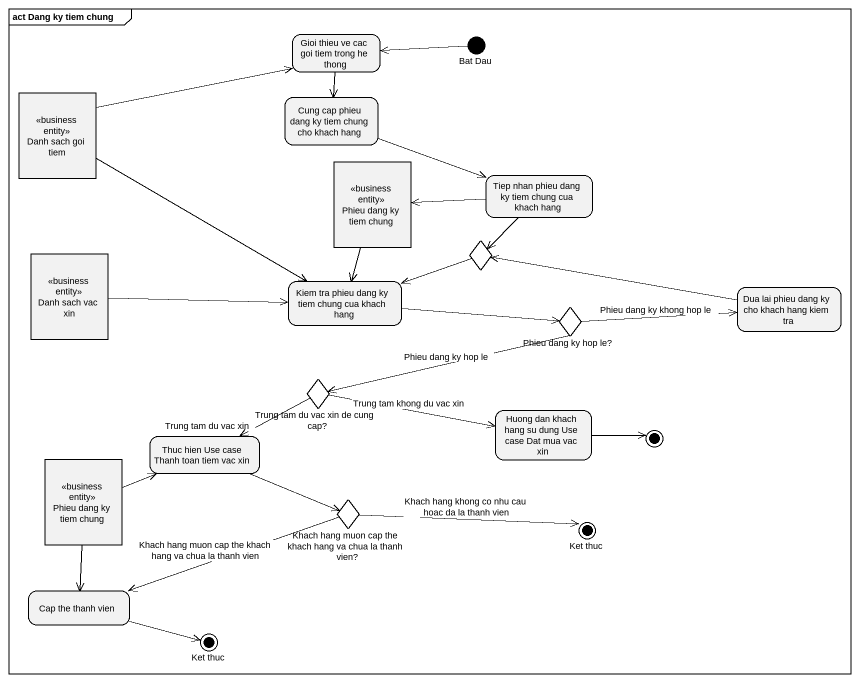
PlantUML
@startuml
mainframe act Dang ky tiem chung
hide empty description
state "Gioi thieu ve cac goi tiem trong he thong" as Gioi_thieu_ve_cac_goi_tiem
state "Bat Dau" as Bat_Dau <<start>>
state "Danh sach goi tiem" as Danh_sach_goi_tiem <<business entity>>
state "Cung cap phieu dang ky tiem chung cho khach hang" as Cung_cap_phieu_dang_ky_tiem
state "Phieu dang ky tiem chung" as Phieu_dang_ky_tiem_chung <<business entity>>
state "Tiep nhan phieu dang ky tiem chung cua khach hang" as Tiep_nhan_phieu_dang_ky
state "Danh sach vac xin" as Danh_sach_vac_xin <<business entity>>
state choice1 <<choice>>
state "Kiem tra phieu dang ky tiem chung cua khach hang" as Kiem_tra_phieu_dang_ky_tiem
state "Dua lai phieu dang ky cho khach hang kiem tra" as Dua_lai_phieu_dang_ky_cho
state "Phieu dang ky hop le?" as Phieu_dang_ky_hop_le <<choice>>
state "Trung tam du vac xin de cung cap?" as Trung_tam_du_vac_xin_de <<choice>>
state "Huong dan khach hang su dung Use case Dat mua vac xin" as Huong_dan_khach_hang_su
state "Thuc hien Use case Thanh toan tiem vac xin" as Thuc_hien_Use_case_Thanh
state final1 <<end>>
state "Phieu dang ky tiem chung" as Phieu_dang_ky_tiem_chung_2 <<business entity>>
state "Khach hang muon cap the khach hang va chua la thanh vien?" as Khach_hang_muon_cap_the <<choice>>
state "Ket thuc" as Ket_thuc <<end>>
state "Cap the thanh vien" as Cap_the_thanh_vien
state "Ket thuc" as Ket_thuc_2 <<end>>
Gioi_thieu_ve_cac_goi_tiem --> Cung_cap_phieu_dang_ky_tiem
Bat_Dau -left-> Gioi_thieu_ve_cac_goi_tiem
Danh_sach_goi_tiem -right-> Gioi_thieu_ve_cac_goi_tiem
Danh_sach_goi_tiem -right-> Kiem_tra_phieu_dang_ky_tiem
Cung_cap_phieu_dang_ky_tiem -right-> Tiep_nhan_phieu_dang_ky
Phieu_dang_ky_tiem_chung --> Kiem_tra_phieu_dang_ky_tiem
Tiep_nhan_phieu_dang_ky -left-> Phieu_dang_ky_tiem_chung
Tiep_nhan_phieu_dang_ky --> choice1
Danh_sach_vac_xin -right-> Kiem_tra_phieu_dang_ky_tiem
choice1 -left-> Kiem_tra_phieu_dang_ky_tiem
Kiem_tra_phieu_dang_ky_tiem -right-> Phieu_dang_ky_hop_le
Dua_lai_phieu_dang_ky_cho -left-> choice1
Phieu_dang_ky_hop_le -right-> Dua_lai_phieu_dang_ky_cho : Phieu dang ky khong hop le
Phieu_dang_ky_hop_le -left-> Trung_tam_du_vac_xin_de : Phieu dang ky hop le
Trung_tam_du_vac_xin_de -right-> Huong_dan_khach_hang_su : Trung tam khong du vac xin
Trung_tam_du_vac_xin_de -left-> Thuc_hien_Use_case_Thanh : Trung tam du vac xin
Huong_dan_khach_hang_su -right-> final1
Thuc_hien_Use_case_Thanh -right-> Khach_hang_muon_cap_the
Phieu_dang_ky_tiem_chung_2 -right-> Thuc_hien_Use_case_Thanh
Phieu_dang_ky_tiem_chung_2 --> Cap_the_thanh_vien
Khach_hang_muon_cap_the -right-> Ket_thuc : Khach hang khong co nhu cau hoac da la thanh vien
Khach_hang_muon_cap_the -left-> Cap_the_thanh_vien : Khach hang muon cap the khach hang va chua la thanh vien
Cap_the_thanh_vien -right-> Ket_thuc_2
@enduml
